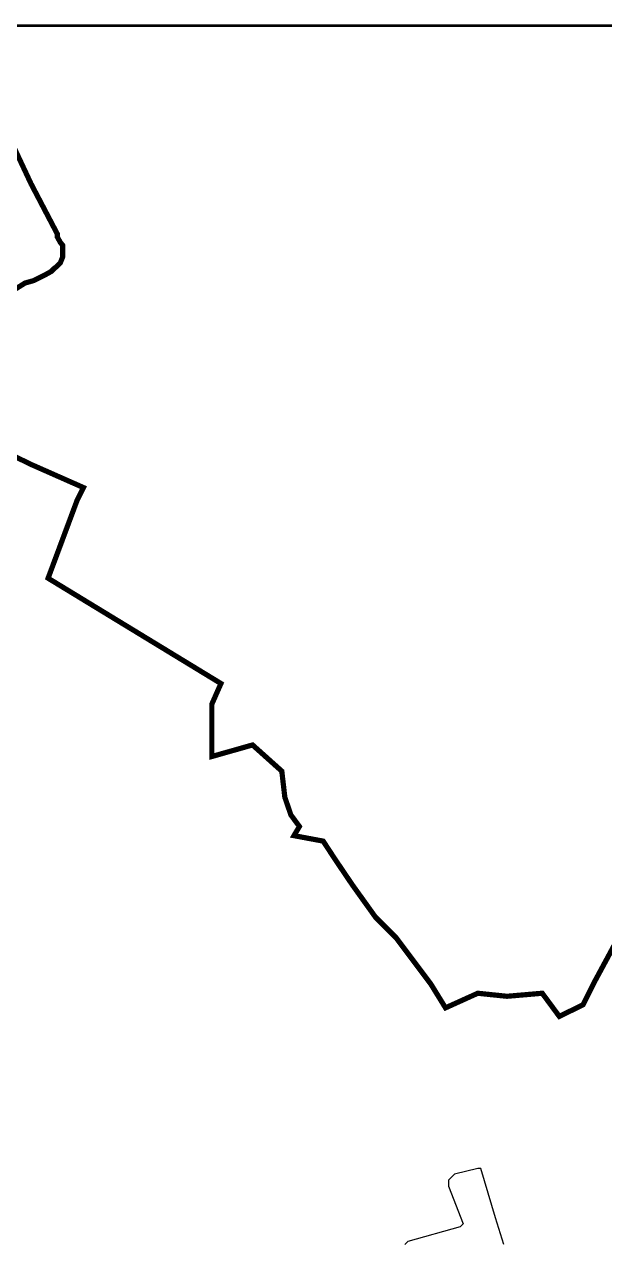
# Model space of a CAD drawing. Header units: millimetres. Extents: x -3588 to 75209, y -3737 to 38254.
# Drawn here: x 2956 to 3225, y 20027 to 20593 of the extents above; entities that cross this region are included whole.
import ezdxf

# ---------------------------------------------------------------- set-up
doc = ezdxf.new("R2010")
doc.units = ezdxf.units.MM
doc.layers.add('P', color=253, linetype='Continuous')

msp = doc.modelspace()

# ---------------------------------------------------------------- linework, layer by layer
at = {"layer": 'P'}
for points, const_width in [([(-3587.169, 20592), (11613.461, 20592)], 1.2), ([(2950.754, 20536.12), (2958.948, 20518.628), (2968.262, 20500.832), (2971.078, 20495.471), (2971.078, 20494.062), (2972.487, 20491.518), (2973.623, 20490.109), (2973.623, 20487.293), (2973.623, 20486.156), (2973.623, 20484.748), (2972.487, 20481.931), (2971.078, 20480.507), (2969.67, 20479.387), (2968.262, 20477.979), (2965.717, 20476.57), (2960.068, 20473.738), (2956.115, 20472.617), (2949.345, 20468.376)], 2.417), ([(2947.937, 20393.847), (2958.948, 20388.486), (2983.225, 20377.763), (2980.393, 20372.114), (2966.837, 20335.706), (3047.016, 20286.862), (3042.775, 20277.26), (3042.775, 20252.998), (3061.691, 20258.36), (3075.247, 20246.213), (3076.655, 20234.082), (3079.472, 20225.888), (3083.424, 20220.527), (3080.896, 20216.286), (3094.435, 20213.757), (3099.796, 20205.563), (3107.99, 20193.433), (3118.713, 20178.469), (3128.315, 20168.867), (3144.399, 20147.422), (3151.184, 20136.411), (3166.148, 20143.181), (3179.687, 20141.773), (3196.059, 20143.181), (3203.964, 20132.458), (3214.975, 20137.82), (3220.336, 20148.542), (3229.938, 20166.322)], 2.417)]:
    msp.add_lwpolyline(points, dxfattribs=dict(at, const_width=const_width))
msp.add_lwpolyline([(3178.278, 20026.594), (3174.326, 20039.013), (3167.556, 20061.882), (3166.148, 20061.882), (3155.409, 20059.337), (3154.001, 20057.929), (3152.592, 20056.521), (3152.592, 20053.688), (3159.362, 20036.196), (3157.954, 20034.788), (3133.676, 20028.002), (3132.268, 20026.594)], dxfattribs=at)

doc.saveas('drawing.dxf')
